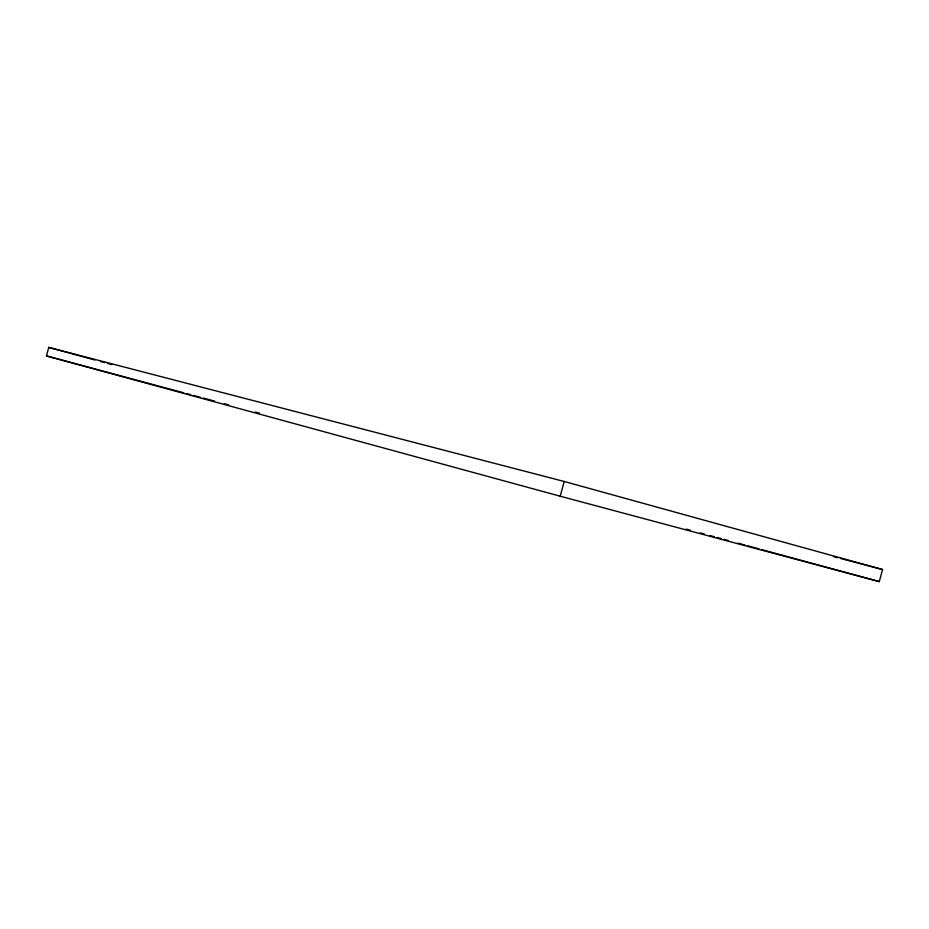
<?xml version="1.0" encoding="UTF-8"?>
<svg xmlns="http://www.w3.org/2000/svg" width="929" height="929" viewBox="0 0 929 929"><rect width="100%" height="100%" fill="white"/><g stroke="black" fill="none" stroke-linecap="round" stroke-linejoin="round"><path stroke-width="1.39" d="M879.298 581.6L882.55 569.523L564.205 481.477L48.749 347.4L46.45 355.912L560.233 496.225L879.298 581.6L761.768 549.631M560.233 496.225L564.205 481.477M833.476 556.587L837.679 557.702M840.49 558.445L882.55 569.523M46.45 355.912L183.756 392.816M186.555 393.571L190.759 394.709M193.557 395.452L200.559 397.345M203.37 398.088L214.576 401.107M224.377 403.743L228.58 404.87M255.208 412.023L259.412 413.161M686.217 529.089L690.41 530.227M700.211 532.886L704.403 534.036M710 535.557L714.192 536.695M716.991 537.461L721.194 538.599M723.993 539.366L728.185 540.504M737.986 543.163L744.977 545.068M747.775 545.834L758.97 548.876M48.749 347.4L94.932 360.011M100.529 361.532L104.733 362.682M107.532 363.436L111.735 364.586"/></g></svg>
